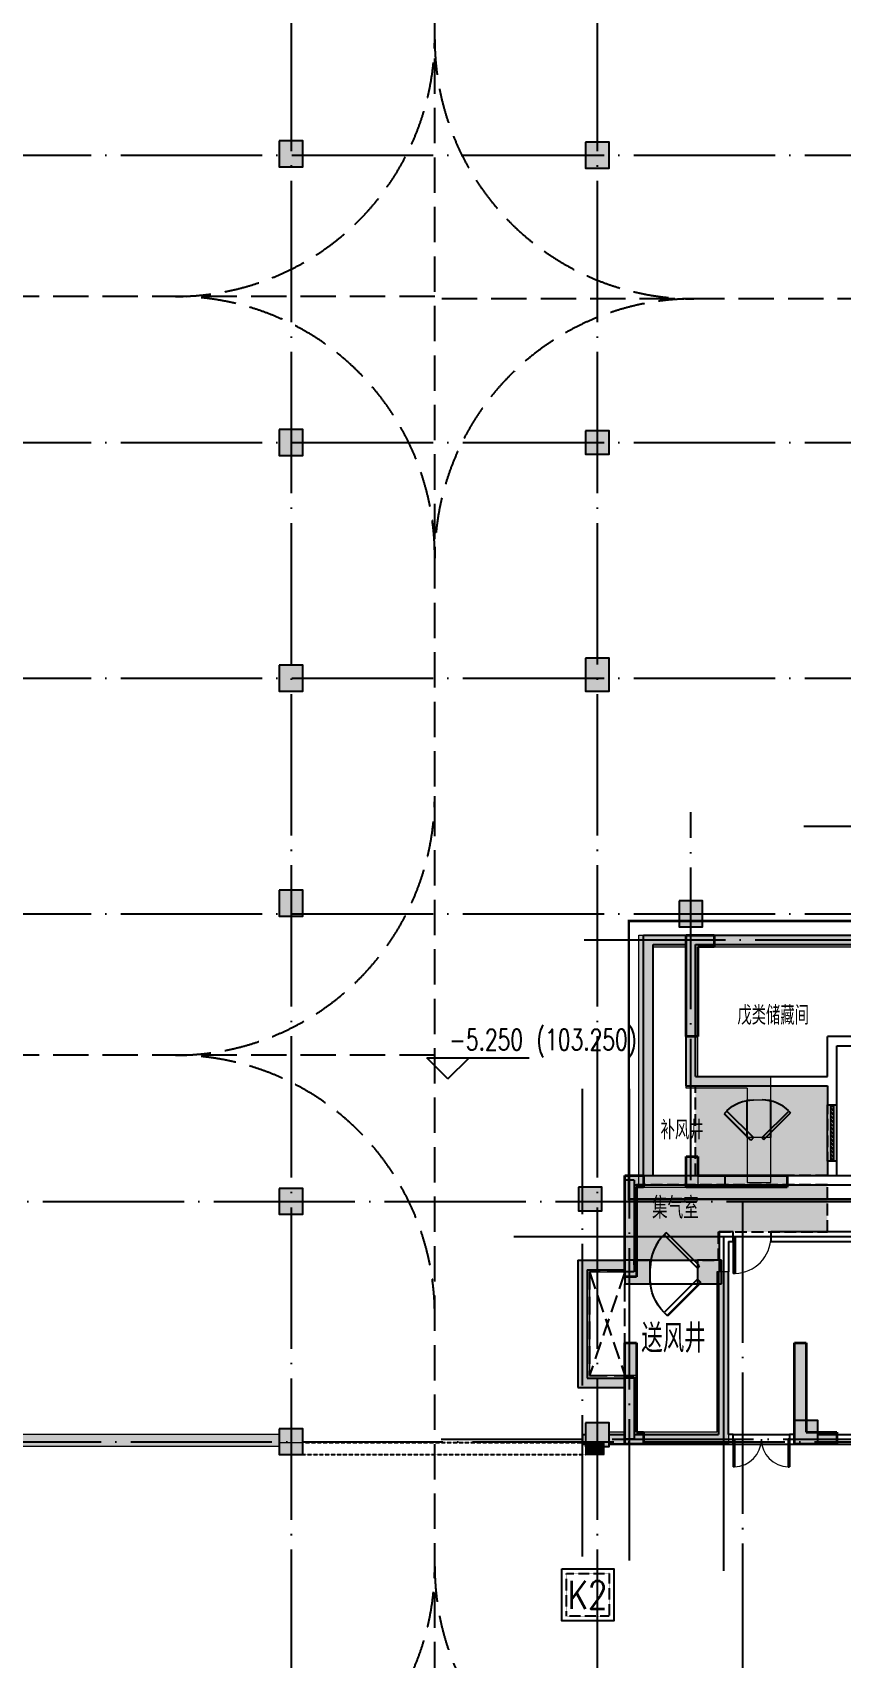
# Model space of a CAD drawing. Extents: x 290727 to 13733020, y 1731457 to 3643100.
# Drawn here: x 681288 to 698462, y 1807524 to 1842024 of the extents above; entities that cross this region are included whole.
import ezdxf

# ---------------------------------------------------------------- set-up
doc = ezdxf.new("R2010")
doc.units = 0
doc.header["$LTSCALE"] = 10
for name, pattern in [('DASH', [0.35, 0.25, -0.1]), ('DASHED', [0.75, 0.5, -0.25]), ('DOTE', [2.42, 2, -0.2, 0.02, -0.2])]:
    doc.linetypes.add(name, pattern=pattern)
doc.layers.get('0').update_dxf_attribs({"linetype": 'CONTINUOUS'})
for name, color, linetype in [('-A-车行道路', 8, 'CONTINUOUS'), ('COLUMN', 9, 'CONTINUOUS'), ('DIM_ELEV', 3, 'CONTINUOUS'), ('DOTE', 8, 'DOTE'), ('HS-A-门窗洞', 4, 'CONTINUOUS'), ('PUB_HATCH', 8, 'CONTINUOUS'), ('PUB_TEXT', 7, 'CONTINUOUS'), ('SPACE_HATCH', 8, 'CONTINUOUS'), ('WALL', 255, 'CONTINUOUS'), ('WINDOW', 4, 'CONTINUOUS'), ('X-人防$0$PUB_HATCH', 8, 'CONTINUOUS'), ('人防4..30$0$人防4..30$0$SPACE_HATCH', 8, 'CONTINUOUS'), ('人防墙', 6, 'CONTINUOUS'), ('人防房间功能', 6, 'CONTINUOUS'), ('作业图', 4, 'CONTINUOUS'), ('回家路线', 4, 'CONTINUOUS'), ('文字', 4, 'CONTINUOUS'), ('防火分区示意线', 4, 'CONTINUOUS'), ('集水坑', 181, 'DASH')]:
    doc.layers.add(name, color=color, linetype=linetype)
for name, color, linetype, lineweight in [('S_ConcWall', 8, 'CONTINUOUS', 35), ('X-人防$0$人防', 210, 'CONTINUOUS', 20), ('人防', 210, 'CONTINUOUS', 20), ('人防4..30$0$人防4..30$0$人防', 210, 'CONTINUOUS', 20)]:
    doc.layers.add(name, color=color, linetype=linetype, lineweight=lineweight)
doc.layers.get('0').off()
doc.styles.add('_HZTXT', font='simplex.shx', dxfattribs={"width": 0.8, "bigfont": 'HZTXT.shx'})
doc.styles.add('_TCH_DIM', font='SIMPLEX', dxfattribs={"bigfont": 'GBCBIG'})
doc.styles.add('HNSJY', font='HNSJY-07', dxfattribs={"width": 0.8, "bigfont": 'HNSJY-HZ'})

# ---------------------------------------------------------------- blocks, each defined once
blk = doc.blocks.new('A$C55C93FC2')
at = {"layer": 'DOTE', "linetype": 'DOTE', "ltscale": 150}
for p, q in [((201848.6, 127235.5), (201848.6, 52513.6)), ((208348.6, 127235.5), (208348.6, 63796.9)), ((107484.1, 98742.4), (252290.8, 98742.4)), ((107484.1, 92642.4), (252290.8, 92642.4)), ((107484.1, 87642.4), (252290.8, 87642.4)), ((107484.1, 82642.4), (252290.8, 82642.4)), ((102196, 76542.4), (252290.8, 76542.4)), ((211434.4, 76542.4), (211434.4, 12200)), ((154884.1, 71442.4), (252290.8, 71442.4))]:
    blk.add_line(p, q, dxfattribs=at)
blk = doc.blocks.new('A$C2B453919')
at = {"layer": '集水坑', "linetype": 'ByBlock'}
blk.add_lwpolyline([(0, 1100), (1100, 1100), (1100, 0), (0, 0)], close=True, dxfattribs=at)
at = {"layer": '集水坑', "linetype": 'DASH'}
blk.add_lwpolyline([(100, 1000), (1000, 1000), (1000, 100), (100, 100)], close=True, dxfattribs=at)
at = {"layer": '集水坑', "style": '_HZTXT', "width": 0.8}
blk.add_text('K2', height=600, dxfattribs=at).set_placement((121, 250))
blk = doc.blocks.new('A$C682E2834')
h = blk.add_hatch(color=0)
h.dxf.hatch_style = 1
h.paths.add_polyline_path([(30400, 7900), (30600, 7900), (30600, 7500), (30800, 7500), (30800, 7900), (33000, 7899), (33000, 7500), (33200, 7500), (33200, 7900), (33200, 7900), (33200, 8099), (30600, 8100), (30400, 8100)])
edge = h.paths.add_edge_path(flags=16)
edge.add_line((11800, 7900), (11800, 7500))
h.paths.add_polyline_path([(9600, 7900), (11800, 7900)], flags=17)
h.paths.add_polyline_path([(21425, 250), (21600, 250), (21600, 0), (21175, 0), (21000, 0), (21000, 250), (21175, 250), (21175, 2150), (21425, 2150)])
h.paths.add_polyline_path([(42350, 2149), (42600, 2149), (42600, 0), (42200, 0), (42200, 250), (42350, 250)])
h.paths.add_polyline_path([(42600, 3549), (42350, 3549), (42350, 5450), (42200, 5450), (42200, 5700), (42600, 5700)])
h.paths.add_polyline_path([(40700, 10549), (40700, 10799), (41300, 10799), (41300, 8649), (41050, 8649), (41050, 10549)])
h.paths.add_polyline_path([(39150, 5450), (39150, 5700), (41050, 5700), (41050, 6099), (41300, 6099), (41300, 5450)])
h.paths.add_polyline_path([(35100, 12949), (35100, 13199), (35400, 13199), (35400, 10799), (35800, 10799), (35800, 10549), (35150, 10549), (35150, 12949)])
h.paths.add_polyline_path([(28700, 13200), (28700, 12950), (28650, 12950), (28650, 10550), (28000, 10550), (28000, 10800), (28400, 10800), (28400, 13200)])
h.paths.add_polyline_path([(22750, 8650), (22500, 8650), (22500, 10800), (23100, 10800), (23100, 10550), (22750, 10550)])
h.paths.add_polyline_path([(24650, 5700), (24650, 5450), (22500, 5450), (22500, 6050), (22750, 6050), (22750, 5700)])
h.paths.add_polyline_path([(25700, 250), (25700, 0), (24800, 0), (24800, 2150), (25050, 2150), (25050, 250)])
h.paths.add_polyline_path([(32024, 0), (31300, 0), (31300, 250), (31774, 250), (31775, 2150), (32025, 2150), (32024, 250), (32500, 250), (32500, 0)])
h.paths.add_polyline_path([(29000, 5700), (29000, 5500), (28400, 5500), (28400, 7250), (28600, 7250), (28600, 5700)])
h.paths.add_polyline_path([(34800, 5500), (34800, 5700), (35200, 5700), (35200, 7249), (35400, 7249), (35400, 5500)])
h.paths.add_polyline_path([(30000, 12950), (30000, 13200), (30600, 13200), (30600, 9400), (30400, 9400), (30400, 12950)])
h.paths.add_polyline_path([(33200, 9399), (33400, 9399), (33400, 12949), (33800, 12949), (33800, 13199), (33200, 13199)])
h.paths.add_polyline_path([(38100, 0), (38100, 250), (38750, 250), (38750, 2149), (39000, 2149), (39000, 0)])
h.paths.add_polyline_path([(35025, 2149), (34775, 2149), (34775, 4199), (35025, 4199)])
h.paths.add_polyline_path([(29025, 2150), (28775, 2150), (28775, 4200), (29025, 4200)])
h.paths.add_polyline_path([(1900, 10800), (1900, 10550), (1550, 10550), (1550, 8650), (1300, 8650), (1300, 10800)])
h.paths.add_polyline_path([(3450, 5700), (3450, 5450), (1300, 5450), (1300, 6100), (1550, 6100), (1550, 5700)])
h.paths.add_polyline_path([(20100, 8650), (19850, 8650), (19850, 10550), (19500, 10550), (19500, 10800), (20100, 10800)])
h.paths.add_polyline_path([(13900, 12950), (13900, 13200), (14200, 13200), (14200, 10800), (14600, 10800), (14600, 10550), (13950, 10550), (13950, 12950)])
h.paths.add_polyline_path([(7500, 13200), (7500, 12950), (7450, 12950), (7450, 10550), (6800, 10550), (6800, 10800), (7200, 10800), (7200, 13200)])
h.paths.add_polyline_path([(17950, 5450), (17950, 5700), (19850, 5700), (19850, 6050), (20100, 6050), (20100, 5450)])
h.paths.add_polyline_path([(16900, 0), (16900, 250), (17550, 250), (17550, 2150), (17800, 2150), (17800, 0)])
h.paths.add_polyline_path([(10575, 0), (10100, 0), (10100, 250), (10575, 250), (10575, 2150), (10825, 2150), (10825, 250), (11300, 250), (11300, 0)])
h.paths.add_polyline_path([(400, 5700), (400, 5450), (250, 5450), (250, 3550), (0, 3550), (0, 5700)])
h.paths.add_polyline_path([(400, 250), (400, 0), (0, 0), (0, 2150), (250, 2150), (250, 250)])
h.paths.add_polyline_path([(13600, 5500), (13600, 5700), (14000, 5700), (14000, 7250), (14200, 7250), (14200, 5500)])
h.paths.add_polyline_path([(7800, 5700), (7800, 5500), (7200, 5500), (7200, 7250), (7400, 7250), (7400, 5700)])
h.paths.add_polyline_path([(12600, 13200), (12600, 12950), (12200, 12950), (12200, 9400), (12000, 9400), (12000, 13200)])
h.paths.add_polyline_path([(9200, 9400), (9200, 12950), (8800, 12950), (8800, 13200), (9400, 13200), (9400, 9400)])
h.paths.add_polyline_path([(4500, 250), (4500, 0), (3600, 0), (3600, 2150), (3850, 2150), (3850, 250)])
h.paths.add_polyline_path([(7825, 2150), (7575, 2150), (7575, 4200), (7825, 4200)])
h.paths.add_polyline_path([(13825, 2150), (13575, 2150), (13575, 4200), (13825, 4200)])
edge = h.paths.add_edge_path()
edge.add_line((12000, 8100), (12200, 8100))
edge.add_line((12200, 8100), (12200, 7900))
edge.add_line((12200, 7900), (12000, 7900))
edge.add_line((9400, 8100), (9200, 8100))
edge.add_line((9200, 8100), (9200, 7900))
edge.add_line((9200, 7900), (9400, 7900))
edge.add_line((9400, 7900), (9400, 7500))
edge.add_line((9400, 7500), (9600, 7500))
edge.add_line((9600, 7500), (9600, 7900))
edge.add_line((12000, 8100), (9400, 8100))
edge.add_line((11800, 7500), (12000, 7500))
edge.add_line((12000, 7500), (12000, 7900))
at = {"layer": 'S_ConcWall', "color": 0, "lineweight": 35, "ltscale": 1}
for p, q in [((1300, 8650), (1300, 10800)), ((1300, 10800), (1900, 10800)), ((1900, 10800), (1900, 10550)), ((1900, 10550), (1550, 10550)), ((1550, 10550), (1550, 8650)), ((1550, 8650), (1300, 8650)), ((1300, 5450), (1300, 6100)), ((1300, 6100), (1550, 6100)), ((1550, 6100), (1550, 5700)), ((0, 3550), (0, 5700)), ((0, 5700), (400, 5700)), ((400, 5700), (400, 5450)), ((1550, 5700), (3450, 5700)), ((3450, 5700), (3450, 5450)), ((400, 5450), (250, 5450)), ((250, 5450), (250, 3550)), ((3450, 5450), (1300, 5450)), ((250, 3550), (0, 3550)), ((0, 0), (0, 2150)), ((0, 2150), (250, 2150)), ((250, 2150), (250, 250)), ((3600, 0), (3600, 2150)), ((3600, 2150), (3850, 2150)), ((3850, 2150), (3850, 250)), ((400, 0), (0, 0)), ((250, 250), (400, 250)), ((400, 250), (400, 0)), ((4500, 0), (3600, 0)), ((3850, 250), (4500, 250)), ((4500, 250), (4500, 0))]:
    blk.add_line(p, q, dxfattribs=at)
blk = doc.blocks.new('$WINLIB2D$00000039')
at = {"color": 0}
for points in [[(-0.5, 0.5), (-0.5, -0.5)], [(0.5, 0.5), (-0.5, 0.5)], [(0.5, -0.5), (0.5, 0.5)], [(-0.5, 0.167), (0.5, 0.167)], [(-0.452, -0.167), (-0.5, 0.084)], [(-0.384, -0.167), (-0.448, 0.167)], [(-0.316, -0.167), (-0.38, 0.167)], [(-0.248, -0.167), (-0.312, 0.167)], [(-0.18, -0.167), (-0.244, 0.167)], [(-0.112, -0.167), (-0.176, 0.167)], [(-0.044, -0.167), (-0.108, 0.167)], [(0.024, -0.167), (-0.04, 0.167)], [(0.092, -0.167), (0.028, 0.167)], [(0.16, -0.167), (0.096, 0.167)], [(0.228, -0.167), (0.164, 0.167)], [(0.296, -0.167), (0.232, 0.167)], [(0.364, -0.167), (0.3, 0.167)], [(0.432, -0.167), (0.368, 0.167)], [(0.5, -0.167), (0.436, 0.167)], [(-0.5, -0.167), (0.5, -0.167)], [(0.5, -0.5), (-0.5, -0.5)]]:
    blk.add_lwpolyline(points, dxfattribs=at)
blk = doc.blocks.new('_FZH')
blk.add_lwpolyline([(-0.5, -0.5), (0.5, -0.5), (0.5, 0.5), (-0.5, 0.5)], close=True)
at = {"layer": 'PUB_HATCH'}
blk.add_solid([(-0.5, -0.5), (0.5, -0.5), (-0.5, 0.5), (0.5, 0.5)], dxfattribs=at)
blk = doc.blocks.new('$DorLib2D$00000086')
for p, q in [((-0.207, 0.857), (-0.136, 0.928)), ((0.5, 0.15), (-0.207, 0.857)), ((0.5, 0.15), (0.571, 0.221))]:
    blk.add_line(p, q)
at = {"const_width": 0.05}
blk.add_lwpolyline([(0.571, 0.221), (-0.136, 0.928)], dxfattribs=at)
blk.add_arc((0.5, 0.15), 1, 135, 180)
blk = doc.blocks.new('$DorLib2D$00000080')
for p, q in [((-0.207, 0.79), (-0.16, 0.838)), ((0.5, 0.083), (-0.207, 0.79)), ((0.547, 0.13), (-0.16, 0.838)), ((0.5, 0.083), (0.547, 0.13))]:
    blk.add_line(p, q)
blk.add_arc((0.5, 0.083), 1, 135, 180)
blk = doc.blocks.new('$DorLib2D$00000002')
for p, q in [((-0.5, 0), (-0.5, 0.4875)), ((-0.475, 0.4875), (-0.5, 0.4875)), ((-0.475, 0), (-0.475, 0.4875)), ((0.475, 0), (0.475, 0.4875)), ((0.475, 0.4875), (0.5, 0.4875)), ((0.5, 0), (0.5, 0.4875)), ((-0.5, 0), (-0.475, 0)), ((0.5, 0), (0.475, 0))]:
    blk.add_line(p, q)
at = {"lineweight": 13}
for centre, start, end in [((-0.4875, 0), 0, 88.53072), ((0.4875, 0), 91.46928, 180)]:
    blk.add_arc(centre, 0.4875, start, end, dxfattribs=at)
blk = doc.blocks.new('$DorLib2D$00000001')
for p, q in [((0.45, 0.975), (0.5, 0.975)), ((0.45, 0), (0.45, 0.975)), ((0.5, 0), (0.5, 0.975)), ((0.5, 0), (0.45, 0))]:
    blk.add_line(p, q)
at = {"lineweight": 13}
blk.add_arc((0.475, 0), 0.975, 91.4693, 180, dxfattribs=at)
blk = doc.blocks.new('车库建筑作业图')
at = {"layer": 'PUB_HATCH'}
h = blk.add_hatch(dxfattribs=at)
h.set_pattern_fill('ANSI36', color=256, scale=150, style=0)
h.set_pattern_definition([(45, (0, 0), (126.284852, 463.044456), [595.3125, -119.0625, 0, -119.0625])])
h.paths.add_polyline_path([(695362, 2205430), (698162, 2205430), (698162, 2203530), (695362, 2203530)])
h.paths.add_polyline_path([(732912, 2205279), (734962, 2205279), (734962, 2203530), (732912, 2203530)])
h.paths.add_polyline_path([(695853, 2202331), (698162, 2202331), (698162, 2203330), (694062, 2203330), (694062, 2201731), (695853, 2201731)])
for points in [[(693862, 2201231), (694402, 2201231), (694402, 2201731), (693862, 2201731)], [(695913, 2201731), (695402, 2201731), (695402, 2201231), (695913, 2201231)]]:
    blk.add_hatch(color=256, dxfattribs=at).paths.add_polyline_path(points)
at = {"layer": 'SPACE_HATCH'}
for points in [[(693862, 2199031), (694112, 2199281), (693112, 2199281), (692862, 2199031)], [(680627, 2198031), (680627, 2197781), (686527, 2197780), (686527, 2198030)], [(693982, 2198031), (693862, 2198081), (693527, 2198081), (693527, 2197831), (693962, 2197831)], [(696063, 2197831), (695813, 2198081), (694112, 2198081), (693982, 2198031), (693962, 2197831)], [(686527, 2197606), (687027, 2197606), (687027, 2197856), (686527, 2197856)], [(693427, 2197856), (693027, 2197856), (693027, 2197606), (693427, 2197606)]]:
    blk.add_hatch(color=256, dxfattribs=at).paths.add_polyline_path(points)
at = {"layer": 'X-人防$0$PUB_HATCH', "linetype": 'Continuous'}
for points in [[(694162, 2203281), (694462, 2203531), (694462, 2208381), (694162, 2208631)], [(695162, 2205381), (695412, 2205631), (695412, 2208381), (695312, 2208431), (695162, 2208381)], [(696462, 2205381), (696462, 2205131), (696962, 2205131), (696962, 2205631)], [(696962, 2203381), (696962, 2204331), (696462, 2204331), (696462, 2203381)]]:
    blk.add_hatch(color=256, dxfattribs=at).paths.add_polyline_path(points)
at = {"layer": '人防4..30$0$人防4..30$0$SPACE_HATCH'}
for points in [[(694162, 2208631), (694462, 2208381), (695162, 2208381), (695312, 2208431), (695412, 2208631)], [(695312, 2208431), (695412, 2208381), (701312, 2208381), (701062, 2208631), (695412, 2208631)], [(696462, 2205381), (696962, 2205631), (695412, 2205631), (695162, 2205381)], [(694462, 2203531), (694162, 2203281), (695412, 2203281), (695412, 2203531)], [(692862, 2201731), (693112, 2201481), (693861, 2201481), (693861, 2201731)], [(693112, 2201481), (692862, 2201731), (692862, 2199031), (693112, 2199281)], [(695813, 2201482), (695813, 2198081), (696063, 2197831), (696063, 2201482)], [(694112, 2199281), (693862, 2199031), (693862, 2198081), (693982, 2198031), (694112, 2198081)]]:
    blk.add_hatch(color=256, dxfattribs=at).paths.add_polyline_path(points)
at = {"layer": '-A-车行道路', "linetype": 'DASH', "ltscale": 300}
for p, q in [((689827, 2189730), (689827, 2235430)), ((689827, 2222180), (647277, 2222180)), ((716977, 2222130), (689827, 2222130))]:
    blk.add_line(p, q, dxfattribs=at)
for points in [[(684327, 2222180, 0.414214), (689827, 2227680)], [(695327, 2222130, -0.414214), (689827, 2227630)], [(689827, 2216680, 0.414214), (684327, 2222180)], [(689827, 2216630, -0.414214), (695327, 2222130)], [(684327, 2206080, 0.414214), (689827, 2211580)], [(689827, 2200580, 0.414214), (684327, 2206080)], [(684327, 2189730, 0.414214), (689827, 2195230)], [(695327, 2189730, -0.414214), (689827, 2195230)]]:
    blk.add_lwpolyline(points, format="xyb", dxfattribs=at)
blk.add_lwpolyline([(689827, 2206080), (655737, 2206080)], dxfattribs=at)
at = {"layer": 'DIM_ELEV'}
for p, q in [((690106, 2205578), (689656, 2206028)), ((689656, 2206028), (691831, 2206028)), ((690106, 2205578), (690556, 2206028))]:
    blk.add_line(p, q, dxfattribs=at)
at = {"layer": 'DOTE', "ltscale": 150}
for p, q in [((695262, 2203430), (695262, 2211239)), ((692998, 2208530), (737691, 2208530)), ((692962, 2195445), (692962, 2205370)), ((693962, 2195357), (693962, 2205370)), ((689962, 2197930), (740362, 2197930))]:
    blk.add_line(p, q, dxfattribs=at)
at = {"layer": 'DOTE', "linetype": 'Continuous'}
blk.add_line((702212, 2210930), (697662, 2210930), dxfattribs=at)
at = {"layer": 'DOTE', "linetype": 'Continuous', "ltscale": 150}
for p, q in [((702562, 2202230), (691508, 2202230)), ((695963, 2195140), (695963, 2202231))]:
    blk.add_line(p, q, dxfattribs=at)
at = {"layer": 'HS-A-门窗洞'}
for p, q in [((696462, 2204331), (696462, 2205131)), ((696962, 2204331), (696962, 2205131)), ((694402, 2201731), (695402, 2201731)), ((694402, 2201231), (695402, 2201231))]:
    blk.add_line(p, q, dxfattribs=at)
at = {"layer": 'PUB_HATCH', "linetype": 'DASH', "ltscale": 100}
for points in [[(695362, 2205430), (698162, 2205430), (698162, 2203530), (695362, 2203530)], [(694112, 2203330), (694112, 2201731), (695853, 2201731), (695853, 2202331), (698162, 2202331), (698162, 2203330)]]:
    blk.add_lwpolyline(points, close=True, dxfattribs=at)
at = {"layer": 'WALL'}
for p, q in [((694262, 2208630), (695262, 2208630)), ((694262, 2203530), (694262, 2208630)), ((694462, 2208430), (695162, 2208430)), ((694462, 2203530), (694462, 2208430)), ((695162, 2205430), (695162, 2208430)), ((695262, 2208630), (701062, 2208630)), ((695362, 2208430), (701062, 2208430)), ((695362, 2205630), (695362, 2208430)), ((699962, 2206480), (698162, 2206480)), ((698162, 2205630), (698162, 2206480)), ((698362, 2206280), (699962, 2206280)), ((698362, 2205530), (698362, 2206280)), ((695362, 2205630), (698162, 2205630)), ((695162, 2205430), (698162, 2205430)), ((698162, 2205430), (698162, 2205030)), ((698362, 2205030), (698362, 2205530)), ((698162, 2205030), (698362, 2205030)), ((694262, 2203530), (694462, 2203530)), ((695986, 2203530), (698162, 2203530)), ((695986, 2203530), (695986, 2203330)), ((698362, 2203830), (698162, 2203830)), ((698162, 2203830), (698162, 2203530)), ((698362, 2203530), (698362, 2203830)), ((698362, 2203530), (701662, 2203530)), ((695986, 2203330), (698262, 2203330)), ((698262, 2203330), (701462, 2203330))]:
    blk.add_line(p, q, dxfattribs=at)
at = {"layer": 'WALL', "linetype": 'Continuous'}
for p, q in [((693862, 2203530), (693862, 2201730)), ((693862, 2203530), (701662, 2203530)), ((693862, 2203430), (693862, 2201481)), ((694062, 2203430), (693862, 2203430)), ((694062, 2203430), (694062, 2201481)), ((694062, 2203330), (694062, 2201630)), ((694062, 2203330), (701462, 2203330)), ((695863, 2202330), (695863, 2201481)), ((696163, 2202330), (695863, 2202330)), ((696163, 2202130), (696163, 2202330)), ((701462, 2202330), (696963, 2202330)), ((696963, 2202330), (696963, 2202130)), ((696063, 2202130), (696063, 2201481)), ((696063, 2202130), (696163, 2202130)), ((696963, 2202130), (701462, 2202130)), ((692862, 2201730), (693862, 2201730)), ((692862, 2201730), (692862, 2199030)), ((693062, 2201530), (693862, 2201530)), ((693062, 2201530), (693062, 2199230)), ((693862, 2201530), (693862, 2201731)), ((694062, 2201481), (693862, 2201481)), ((694062, 2201630), (694062, 2201731)), ((695853, 2201481), (695853, 2198030)), ((696053, 2201481), (696053, 2198030)), ((693062, 2199230), (693862, 2199230)), ((693862, 2199252), (693862, 2197930)), ((694062, 2199252), (693862, 2199252)), ((694062, 2199230), (693862, 2199230)), ((694062, 2199252), (694062, 2197930)), ((694062, 2199230), (694062, 2199130)), ((694062, 2199130), (694062, 2198030)), ((692862, 2199030), (693862, 2199030)), ((693862, 2199030), (693862, 2198030)), ((692962, 2198030), (693027, 2198030)), ((692962, 2198030), (692962, 2197830)), ((693527, 2198030), (693862, 2198030)), ((694062, 2198030), (695853, 2198030)), ((696162, 2198030), (696053, 2198030)), ((696162, 2197830), (696162, 2198030)), ((697463, 2198030), (697362, 2198030)), ((697362, 2198030), (697362, 2197830)), ((697963, 2198030), (701562, 2198030)), ((692962, 2197830), (693027, 2197830)), ((693527, 2197830), (693962, 2197830)), ((694062, 2197930), (693862, 2197930)), ((693962, 2197830), (695953, 2197830)), ((695953, 2197830), (696162, 2197830)), ((697362, 2197830), (697713, 2197830)), ((697713, 2197830), (701562, 2197830))]:
    blk.add_line(p, q, dxfattribs=at)
at = {"layer": 'WINDOW', "linetype": 'Continuous'}
for p, q in [((696162, 2198030), (697362, 2198030)), ((696162, 2197830), (697362, 2197830))]:
    blk.add_line(p, q, dxfattribs=at)
at = {"layer": 'WINDOW', "linetype": 'DASHED'}
for p, q in [((693027, 2197856), (687027, 2197856)), ((687027, 2197606), (693027, 2197606))]:
    blk.add_line(p, q, dxfattribs=at)
at = {"layer": 'X-人防$0$人防', "color": 6, "linetype": 'Continuous'}
for p, q in [((694162, 2203281), (694162, 2208631)), ((694462, 2203531), (694462, 2208381)), ((695162, 2205381), (695162, 2208381)), ((695412, 2205631), (695412, 2208381)), ((696962, 2205131), (696962, 2205631)), ((696462, 2205381), (696462, 2205131)), ((696462, 2205131), (696962, 2205131)), ((696962, 2204331), (696462, 2204331)), ((696462, 2204331), (696462, 2203381)), ((696962, 2203381), (696962, 2204331)), ((696462, 2203381), (696962, 2203381))]:
    blk.add_line(p, q, dxfattribs=at)
at = {"layer": '人防'}
for p, q in [((694112, 2199281), (693112, 2199281)), ((693862, 2199031), (692862, 2199031)), ((686527, 2198030), (680627, 2198031)), ((686527, 2197780), (686527, 2198030)), ((693862, 2198081), (693527, 2198081)), ((693527, 2197831), (693527, 2198081)), ((695813, 2198081), (694112, 2198081)), ((686527, 2197780), (680627, 2197781)), ((687027, 2197856), (686527, 2197856)), ((686527, 2197856), (686527, 2197606)), ((687027, 2197606), (687027, 2197856)), ((693427, 2197856), (693027, 2197856)), ((693027, 2197856), (693027, 2197606)), ((693427, 2197606), (693427, 2197856)), ((693962, 2197831), (693527, 2197831)), ((696063, 2197831), (693962, 2197831)), ((686527, 2197606), (687027, 2197606)), ((693027, 2197606), (693427, 2197606))]:
    blk.add_line(p, q, dxfattribs=at)
at = {"layer": '人防4..30$0$人防4..30$0$人防'}
for p, q in [((694162, 2208631), (695412, 2208631)), ((694462, 2208381), (695162, 2208381)), ((695412, 2208631), (701062, 2208631)), ((695412, 2208381), (701312, 2208381)), ((696962, 2205631), (695412, 2205631)), ((696462, 2205381), (695162, 2205381)), ((694462, 2203531), (695412, 2203531)), ((695412, 2203531), (695412, 2203281)), ((694162, 2203281), (695412, 2203281)), ((692862, 2201731), (693861, 2201731)), ((692862, 2201731), (692862, 2199031)), ((693112, 2201481), (693861, 2201481)), ((693112, 2201481), (693112, 2199281)), ((693861, 2201731), (693861, 2201481)), ((695813, 2201482), (695813, 2198081)), ((696063, 2201482), (695813, 2201482)), ((696063, 2201482), (696063, 2197831)), ((694112, 2199281), (694112, 2198081)), ((693862, 2199031), (693862, 2198081))]:
    blk.add_line(p, q, dxfattribs=at)
at = {"layer": '人防墙', "color": 1}
for p, q in [((694402, 2201731), (693862, 2201731)), ((693862, 2201731), (693862, 2201231)), ((694402, 2201231), (694402, 2201731)), ((695913, 2201731), (695402, 2201731)), ((695402, 2201731), (695402, 2201231)), ((695913, 2201231), (695913, 2201731)), ((693862, 2201231), (694402, 2201231)), ((695402, 2201231), (695913, 2201231))]:
    blk.add_line(p, q, dxfattribs=at)
at = {"layer": '回家路线', "linetype": 'DASH', "ltscale": 150}
for p, q in [((693112, 2201481), (693862, 2199281)), ((693861, 2201481), (693112, 2199281))]:
    blk.add_line(p, q, dxfattribs=at)
blk.add_lwpolyline([(693112, 2199281), (693862, 2199281), (693862, 2201481), (693112, 2201481)], close=True, dxfattribs=at)
at = {"layer": '防火分区示意线', "color": 5, "linetype": 'DASH', "ltscale": 300, "const_width": 50, "elevation": -2}
blk.add_lwpolyline([(716687, 2237178), (716687, 2213718), (718511, 2213718), (718511, 2211278), (716687, 2211278), (716687, 2210928), (716687, 2208928), (706349, 2208928), (706349, 2210254), (706349, 2211328), (703149, 2211328), (702174, 2211328), (700549, 2211328), (700549, 2208928), (693949, 2208928), (693949, 2203028), (701149, 2203028), (701149, 2197428), (725523, 2197428), (725523, 2196128), (720199, 2196128), (720199, 2191679)], dxfattribs=at)
at = {"color": 8}
blk.add_blockref('A$C682E2834', (693862, 2197830), dxfattribs=at)
at = {"layer": 'COLUMN', "linetype": 'Continuous'}
for p, xscale, yscale, zscale, rotation in [((686777, 2225205), 550, 499.9806261322228, 499.9806261322228, 270), ((693277, 2225180), 550, 499.9806261322228, 499.9806261322228, 270), ((686777, 2219080), 550, 500, 500, 270), ((693277, 2219080), 500, 500, 500, 270), ((686777, 2214080), 550, 499.9806261177873, 499.9806261177873, 270), ((693277, 2214155), 700, 499.9806261175545, 499.9806261175545, 270), ((686777, 2209305), 550, 500, 500, 270), ((695263, 2209080), 550, 500, 500, 270), ((686777, 2202980), 550, 499.9999999752035, 499.9999999752035, 269.9999999804384), ((693127, 2203030), 500, 500, 500, 270), ((686777, 2197880), 550, 500, 500, 270), ((693277, 2198030), 500, 500, 500, 270), ((697713, 2198080), 500, 500, 500, 270)]:
    blk.add_blockref('_FZH', p, dxfattribs=dict(at, xscale=xscale, yscale=yscale, zscale=zscale, rotation=rotation))
at = {"layer": 'HS-A-门窗洞'}
for name, p, xscale, yscale, zscale, rotation in [('$DorLib2D$00000086', (696712, 2204731), -800, 800, 500, 90.00003948211415), ('$DorLib2D$00000080', (696712, 2204731), 800.0000000000033, 800.0000000000033, 100, 270.0000433815796), ('$DorLib2D$00000080', (694902, 2201481), 1000, 1000, 100, 359.9999566184194), ('$DorLib2D$00000086', (694902, 2201481), -999.9999999999999, 999.9999999999999, 500, 179.9999549792629)]:
    blk.add_blockref(name, p, dxfattribs=dict(at, xscale=xscale, yscale=yscale, zscale=zscale, rotation=rotation))
at = {"layer": 'WINDOW', "xscale": -1200, "yscale": 200, "zscale": -1200, "rotation": 90}
blk.add_blockref('$WINLIB2D$00000039', (698262, 2204430), dxfattribs=at)
at = {"layer": 'WINDOW', "linetype": 'Continuous', "rotation": 180}
for name, p, xscale, yscale, zscale in [('$DorLib2D$00000001', (696563, 2202230), 800, 800, -800), ('$DorLib2D$00000002', (696762, 2197930), 1200, 1200, -1200)]:
    blk.add_blockref(name, p, dxfattribs=dict(at, xscale=xscale, yscale=yscale, zscale=zscale))
at = {"layer": '回家路线', "linetype": 'Continuous'}
blk.add_blockref('A$C2B453919', (692527, 2194080), dxfattribs=at)
at = {"layer": '文字', "linetype": 'Continuous'}
blk.add_blockref('A$C55C93FC2', (484928, 2126437), dxfattribs=at)
at = {"layer": 'PUB_TEXT'}
for s, height, style, width, p in [('戊类储藏间', 400, 'HNSJY', 0.8, (696252, 2206728)), ('-5.250', 446.2, '_TCH_DIM', 0.705882, (690136, 2206186)), ('(103.250)', 446.2, '_TCH_DIM', 0.705882, (691981, 2206186)), ('补风井', 400, 'HNSJY', 0.8, (694621, 2204292))]:
    blk.add_text(s, height=height, dxfattribs=dict(at, style=style, width=width)).set_placement(p)
at = {"layer": '人防房间功能', "style": '_TCH_DIM'}
blk.add_text('集气室', height=459.6, dxfattribs=at).set_placement((694440, 2202611))
at = {"layer": '文字', "linetype": 'Continuous', "style": 'HNSJY', "width": 0.8}
blk.add_text('送风井', height=600, dxfattribs=at).set_placement((694211, 2199772))

msp = doc.modelspace()

# ---------------------------------------------------------------- block references
at = {"layer": '作业图', "linetype": 'Continuous'}
msp.add_blockref('车库建筑作业图', (0, -385756), dxfattribs=at)

doc.saveas('drawing.dxf')
